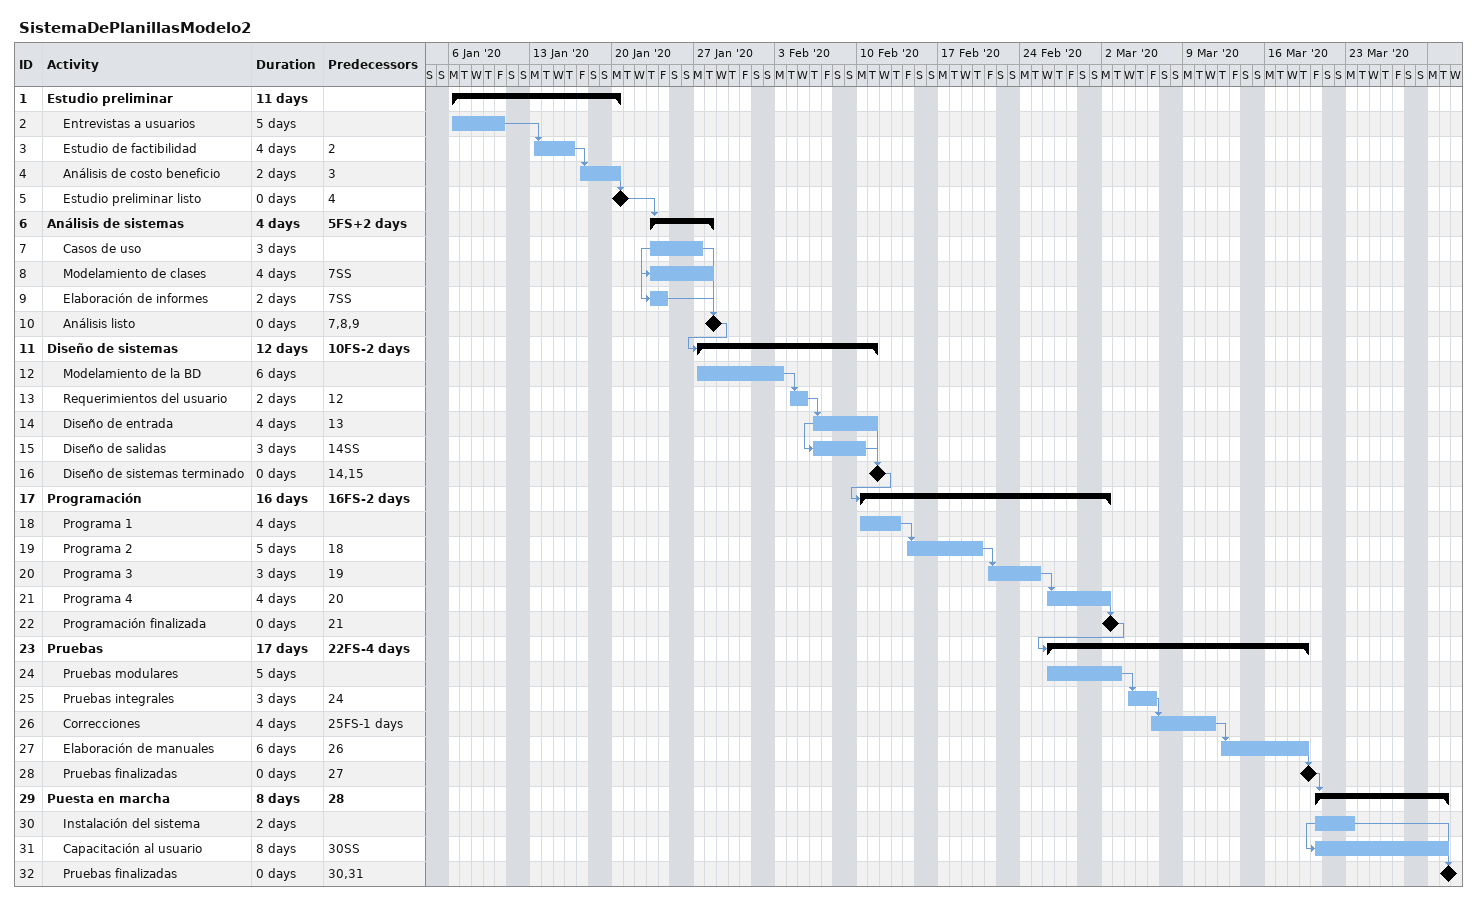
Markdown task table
SistemaDePlanillasModelo2

| ID | Level | Task | Duration | Start | Finish | Predecessors |
|---|---|---|---|---|---|---|
| 1 | 1 | **Estudio preliminar** | 11d | 2020-01-06 | 2020-01-20 |  |
| 2 | 2 | Entrevistas a usuarios | 5d | 2020-01-06 | 2020-01-10 |  |
| 3 | 2 | Estudio de factibilidad | 4d | 2020-01-13 | 2020-01-16 | 2 |
| 4 | 2 | Análisis de costo beneficio | 2d | 2020-01-17 | 2020-01-20 | 3 |
| 5 | 2 | Estudio preliminar listo | 0d | 2020-01-20 | 2020-01-20 | 4 |
| 6 | 1 | **Análisis de sistemas** | 4d | 2020-01-23 | 2020-01-28 | 5FS+2d |
| 7 | 2 | Casos de uso | 3d | 2020-01-23 | 2020-01-27 |  |
| 8 | 2 | Modelamiento de clases | 4d | 2020-01-23 | 2020-01-28 | 7SS |
| 9 | 2 | Elaboración de informes | 2d | 2020-01-23 | 2020-01-24 | 7SS |
| 10 | 2 | Análisis listo | 0d | 2020-01-28 | 2020-01-28 | 7, 8, 9 |
| 11 | 1 | **Diseño de sistemas** | 12d | 2020-01-27 | 2020-02-11 | 10FS-2d |
| 12 | 2 | Modelamiento de la BD | 6d | 2020-01-27 | 2020-02-03 |  |
| 13 | 2 | Requerimientos del usuario | 2d | 2020-02-04 | 2020-02-05 | 12 |
| 14 | 2 | Diseño de entrada | 4d | 2020-02-06 | 2020-02-11 | 13 |
| 15 | 2 | Diseño de salidas | 3d | 2020-02-06 | 2020-02-10 | 14SS |
| 16 | 2 | Diseño de sistemas terminado | 0d | 2020-02-11 | 2020-02-11 | 14, 15 |
| 17 | 1 | **Programación** | 16d | 2020-02-10 | 2020-03-02 | 16FS-2d |
| 18 | 2 | Programa 1 | 4d | 2020-02-10 | 2020-02-13 |  |
| 19 | 2 | Programa 2 | 5d | 2020-02-14 | 2020-02-20 | 18 |
| 20 | 2 | Programa 3 | 3d | 2020-02-21 | 2020-02-25 | 19 |
| 21 | 2 | Programa 4 | 4d | 2020-02-26 | 2020-03-02 | 20 |
| 22 | 2 | Programación finalizada | 0d | 2020-03-02 | 2020-03-02 | 21 |
| 23 | 1 | **Pruebas** | 17d | 2020-02-26 | 2020-03-19 | 22FS-4d |
| 24 | 2 | Pruebas modulares | 5d | 2020-02-26 | 2020-03-03 |  |
| 25 | 2 | Pruebas integrales | 3d | 2020-03-04 | 2020-03-06 | 24 |
| 26 | 2 | Correcciones | 4d | 2020-03-06 | 2020-03-11 | 25FS-1d |
| 27 | 2 | Elaboración de manuales | 6d | 2020-03-12 | 2020-03-19 | 26 |
| 28 | 2 | Pruebas finalizadas | 0d | 2020-03-19 | 2020-03-19 | 27 |
| 29 | 1 | **Puesta en marcha** | 8d | 2020-03-20 | 2020-03-31 | 28 |
| 30 | 2 | Instalación del sistema | 2d | 2020-03-20 | 2020-03-23 |  |
| 31 | 2 | Capacitación al usuario | 8d | 2020-03-20 | 2020-03-31 | 30SS |
| 32 | 2 | Pruebas finalizadas | 0d | 2020-03-31 | 2020-03-31 | 30, 31 |
